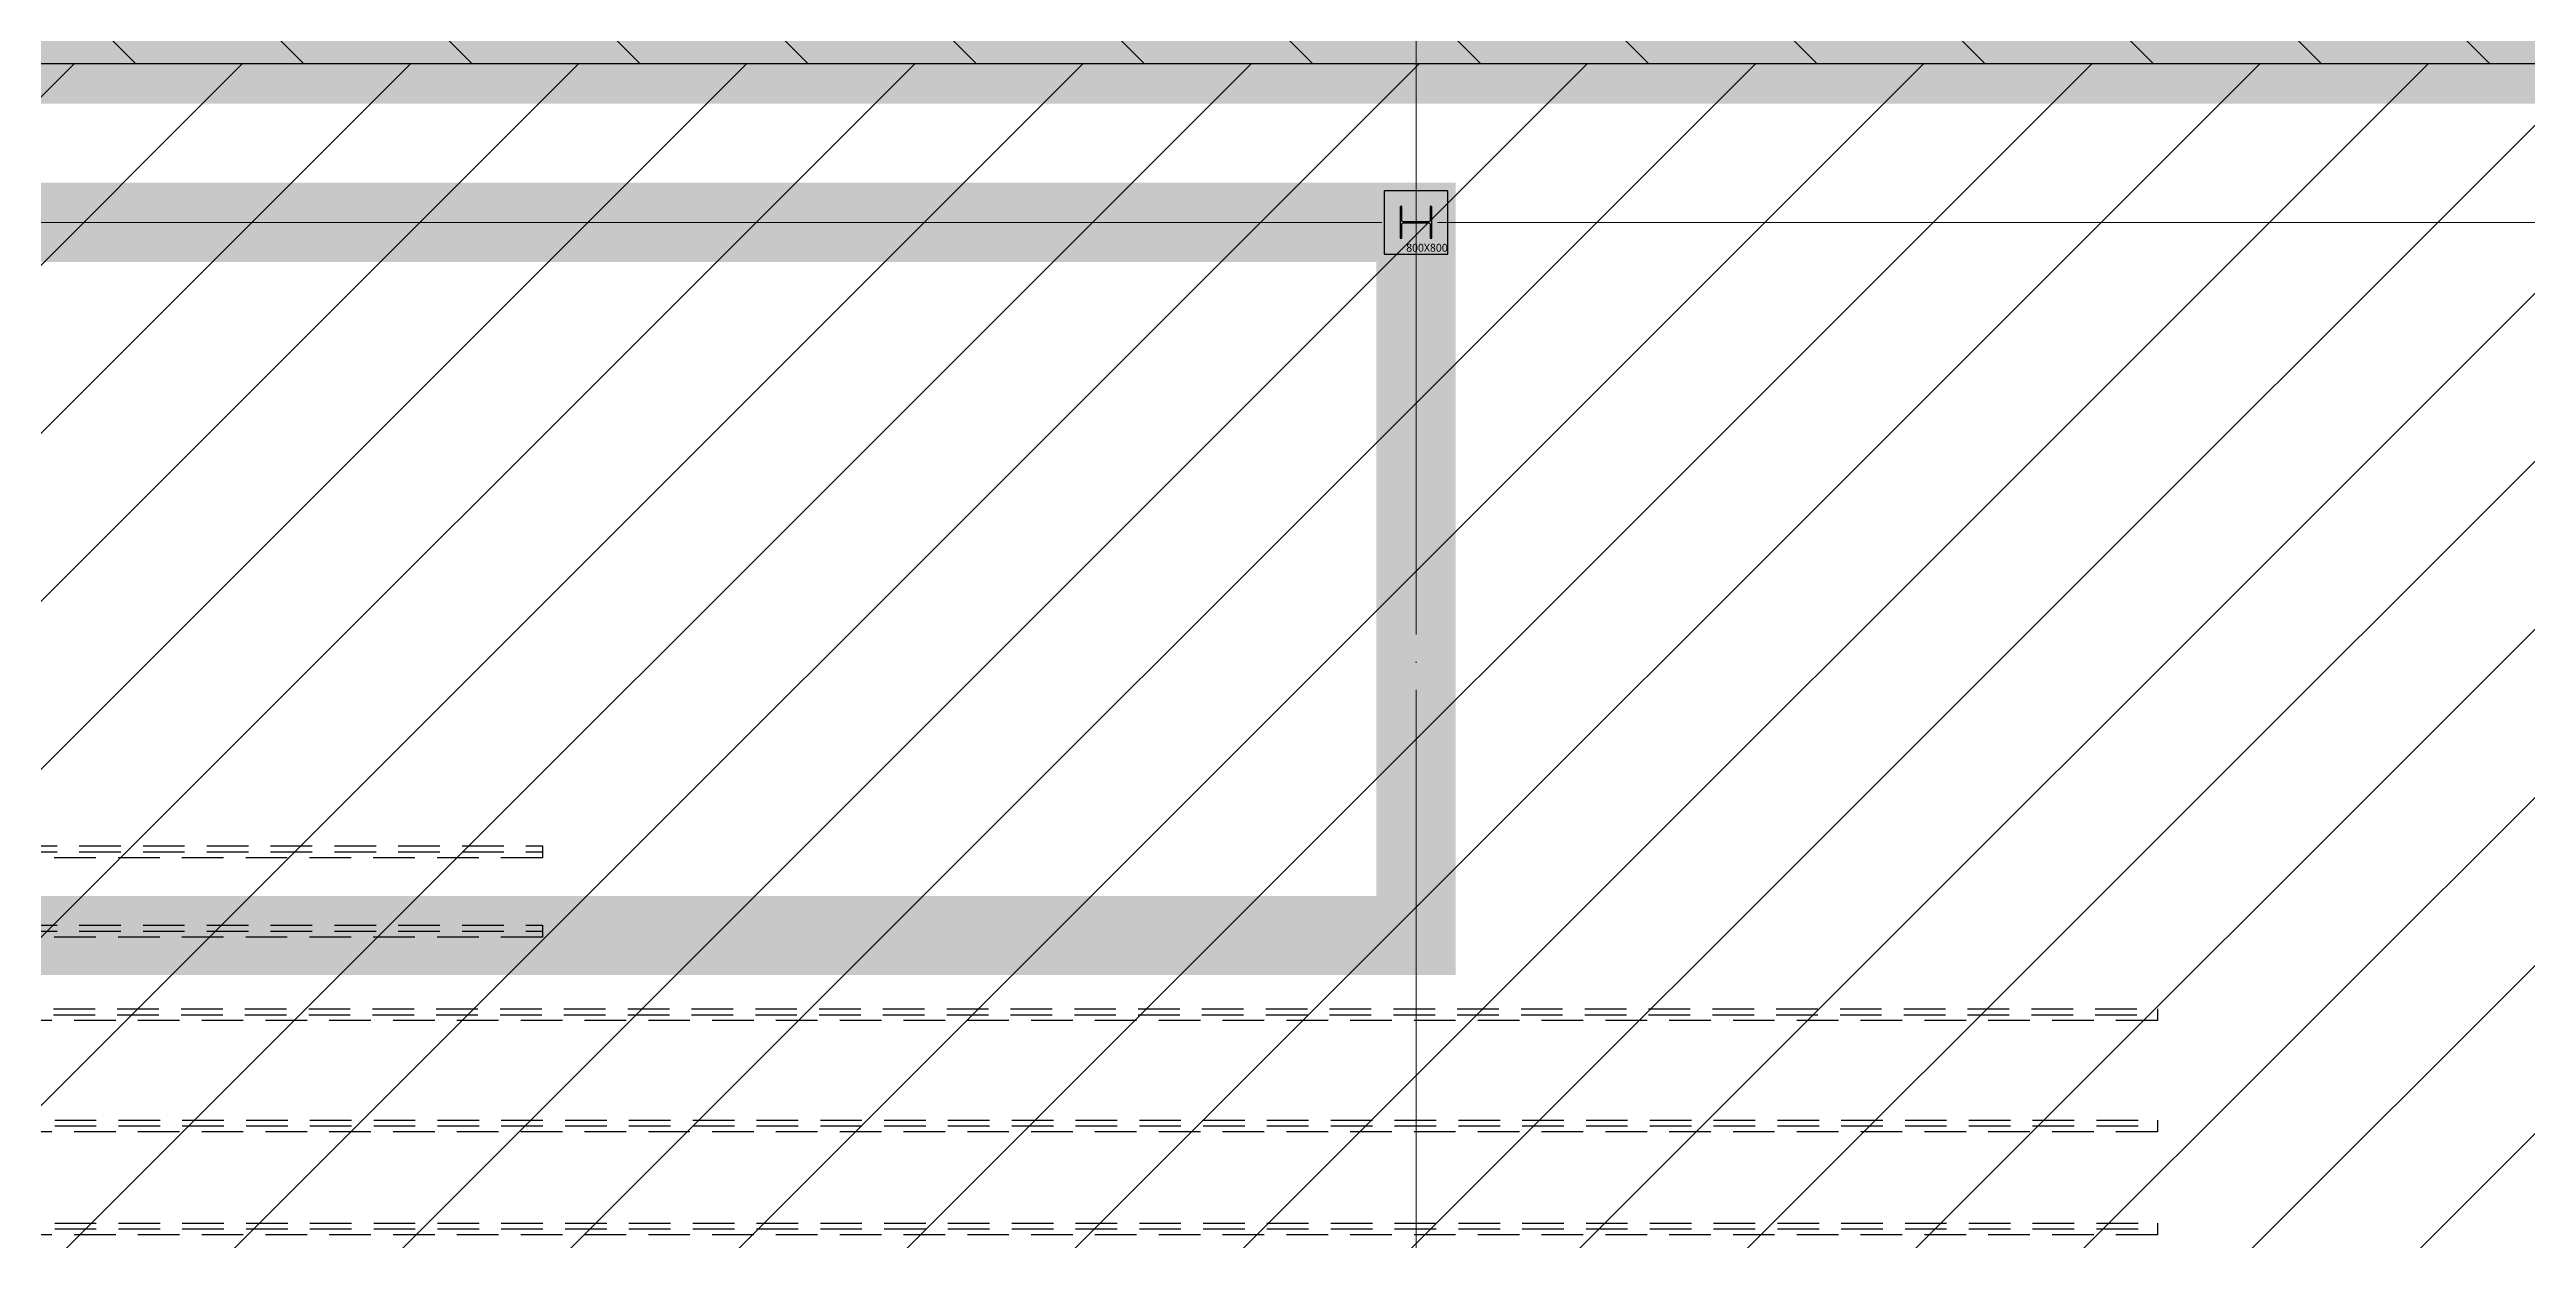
# Model space of a CAD drawing. Header units: millimetres. Extents: x -17369 to 294000, y -718917 to 220315.
# Drawn here: x 172190 to 203440, y -275087 to -260067 of the extents above; entities that cross this region are included whole.
import ezdxf
from ezdxf.enums import TextEntityAlignment as Align

# ---------------------------------------------------------------- set-up
doc = ezdxf.new("R2010")
doc.units = ezdxf.units.MM
doc.header["$LTSCALE"] = 350
for name, pattern in [('CEN', [62, 60, -1, 0, -1]), ('H1', [1, 0.5, -0.5]), ('H12', [3, 2, -1]), ('X-200-S-COL$0$CEN', [62, 60, -1, 0, -1]), ('X-200-S-COL$0$HID', [2.3, 1.5, -0.8])]:
    doc.linetypes.add(name, pattern=pattern)
doc.layers.get('Defpoints').update_dxf_attribs({"color": 181})
for name, color, linetype in [('0-THK200 RC SLAB영역', 51, 'H12'), ('0-THK300 RC SFRC SLAB영역', 2, 'H12'), ('0-THK400 RC SLAB영역', 4, 'H12'), ('0-하중영역-AGV', 1, 'H1'), ('PD', 6, 'Continuous'), ('X-200-S-COL$0$Cen', 1, 'X-200-S-COL$0$CEN'), ('X-200-S-COL$0$H-Col', 3, 'Continuous'), ('X-200-S-COL$0$H-매설빔(150x150)', 2, 'Continuous')]:
    doc.layers.add(name, color=color, linetype=linetype)
doc.styles.add('맑은고딕', font='malgun.ttf')

# ---------------------------------------------------------------- blocks, each defined once
blk = doc.blocks.new('X-200-S-COL$0$H-400x400x13x21')
at = {"color": 0}
blk.add_lwpolyline([(200, -200), (200, -179), (28.5, -179, -0.4142136), (6.5, -157), (6.5, 157, -0.4142136), (28.5, 179), (200, 179), (200, 200), (-200, 200), (-200, 179), (-28.5, 179, -0.4142136), (-6.5, 157), (-6.5, -157, -0.4142136), (-28.5, -179), (-200, -179), (-200, -200)], format="xyb", close=True, dxfattribs=at)
blk = doc.blocks.new('X-200-S-COL$0$1F COLUMN_231010')
at = {"layer": 'X-200-S-COL$0$H-Col', "color": 0, "rotation": 90}
blk.add_blockref('X-200-S-COL$0$H-400x400x13x21', (189430, 121543), dxfattribs=at)
blk = doc.blocks.new('X-200-S-COL$0$ZONE#3 BEAM')
at = {"layer": 'X-200-S-COL$0$H-매설빔(150x150)', "color": 0, "linetype": 'ByBlock', "lineweight": -2}
for p, q in [((-17670, 10055), (-11020, 10055)), ((-17670, 9055), (-11020, 9055)), ((-38120, 8000), (9355, 8000)), ((-44545, 6595), (9355, 6595)), ((-44545, 5295), (9355, 5295))]:
    blk.add_line(p, q, dxfattribs=at)
for points in [[(-11020, 10130), (-11020, 9980), (-17670, 9980), (-17670, 10130)], [(-11020, 9130), (-11020, 8980), (-17670, 8980), (-17670, 9130)], [(9355, 8075), (9355, 7925), (-38120, 7925), (-38120, 8075)], [(9355, 6670), (9355, 6520), (-44545, 6520), (-44545, 6670)], [(9355, 5370), (9355, 5220), (-44545, 5220), (-44545, 5370)]]:
    blk.add_lwpolyline(points, close=True, dxfattribs=at)

msp = doc.modelspace()

# ---------------------------------------------------------------- hatches: boundary and pattern name
at = {"layer": '0-THK200 RC SLAB영역'}
h = msp.add_hatch(color=256, dxfattribs=at)
h.dxf.hatch_style = 1
edge = h.paths.add_edge_path()
edge.add_line((207430, -334649.8), (207430, -298249.8))
edge.add_line((207430, -298249.8), (207430, -260249.8))
edge.add_line((207430, -260249.8), (207430, -255699.8))
edge.add_line((207430, -255699.8), (222500, -255699.8))
edge.add_line((222500, -255699.8), (222500, -329603.4))
edge.add_line((222500, -329603.4), (217244.1, -334749.8))
edge.add_line((217244.1, -334749.8), (208030, -334749.8))
h.paths.add_polyline_path([(135950, -344769.8), (135950, -298249.8), (141348.5, -298249.8), (141347.7, -334649.8), (208030, -334749.8), (208030, -344769.8)])
at = {"layer": '0-THK300 RC SFRC SLAB영역'}
h = msp.add_hatch(dxfattribs=at)
h.set_pattern_fill('_USER', color=256, scale=1500, angle=135, pattern_type=0)
h.set_pattern_definition([(135, (0, 0), (-1060.66, -1060.66), [])])
h.paths.add_polyline_path([(59750, -226069.8), (111150, -226069.8), (111150, -236274.8), (112250, -236274.8), (112250, -236074.8), (117200, -236074.8), (117200, -236274.8), (118300, -236274.8), (118300, -231889.8), (115490, -231889.8), (115490, -230494.8), (118300, -230494.8), (118300, -226069.8), (121120, -226069.8), (121120, -214619.8), (135680, -214619.8), (135680, -226349.8), (207430, -226349.8), (207430, -244449.8), (222230, -244449.8), (222230, -255699.8), (207430, -255699.8), (207430, -260249.8), (141350, -260249.8), (141350, -275939.8), (141435, -275939.8), (141435, -279709.8), (140835, -279709.8), (140835, -288239.8), (141045.3, -288239.8), (141348.7, -288543.2), (141348.5, -298249.8), (66850, -298249.8), (66850, -290949.8), (75300, -290949.8), (75300, -288049.8), (76900, -288049.8), (76900, -275049.8), (75300, -275049.8), (75300, -272449.8), (76900, -272449.8), (76900, -256449.8), (81680, -256449.8), (81680, -255849.8), (87250, -255849.8), (87250, -251049.8), (135150, -251049.8), (135150, -246149.8), (123704, -246149.8), (123500, -245945.8), (123500, -245149.8), (119400, -245149.8), (119400, -246149.8), (86872, -246149.8), (75350, -246149.8), (75350, -244299.8), (66850, -244299.8), (66850, -244649.8), (65650, -244649.8), (59750, -244649.8)])
h.paths.add_polyline_path([(118650, -272244.8), (118650, -291444.8), (126800, -291444.8), (126800, -290844.8), (132650, -290844.8), (132650, -286544.8), (130950, -286544.8), (130950, -278344.8), (132650, -278344.8), (132650, -272844.8), (126800, -272844.8), (126800, -272244.8)], flags=16)
h.paths.add_polyline_path([(101600, -227254.8), (101600, -235954.8), (107300, -235954.8), (107300, -227254.8)], flags=16)
at = {"layer": '0-THK400 RC SLAB영역', "linetype": 'Continuous'}
h = msp.add_hatch(dxfattribs=at)
h.set_pattern_fill('_USER', color=4, scale=1500, angle=45, pattern_type=0)
h.set_pattern_definition([(45, (0, 0), (-1060.66, 1060.66), [])])
h.paths.add_polyline_path([(141350, -260249.8), (141350, -275939.8), (151090, -275939.8), (151090, -278239.8), (152690, -278239.8), (152690, -288239.8), (151090, -288239.8), (151090, -290739.8), (142435, -290739.8), (142435, -288239.8), (141348.7, -288239.8), (141348.5, -298249.8), (207430, -298249.8), (207430, -260249.8)])
h.paths.add_polyline_path([(192310, -290944.8), (200910, -290944.8), (200910, -287654.8), (202510, -287654.8), (202510, -280064.8), (200910, -280064.8), (200910, -275744.8), (192310, -275744.8), (192310, -279054.8), (190710, -279054.8), (190710, -287654.8), (192310, -287654.8)], flags=16)

# ---------------------------------------------------------------- linework, layer by layer
at = {"layer": '0-THK300 RC SFRC SLAB영역'}
msp.add_lwpolyline([(135680, -226349.8), (207430, -226349.8), (207430, -244449.8), (222230, -244449.8), (222230, -255699.8), (207430, -255699.8), (207430, -260249.8), (141350, -260249.8), (141350, -275939.8), (141435, -275939.8), (141435, -279709.8), (140835, -279709.8), (140835, -288239.8), (141045.3, -288239.8), (141348.7, -288543.2), (141348.5, -298249.8), (66850, -298249.8)], dxfattribs=at)
at = {"layer": '0-THK300 RC SFRC SLAB영역', "linetype": 'ByBlock'}
msp.add_lwpolyline([(207430, -260249.8), (141350, -260249.8)], dxfattribs=at)
at = {"layer": '0-THK400 RC SLAB영역', "linetype": 'ByBlock', "const_width": 1000}
msp.add_lwpolyline([(141350, -260249.8), (141350, -275939.8), (151090, -275939.8), (151090, -278239.8), (152690, -278239.8), (152690, -288239.8), (151090, -288239.8), (151090, -290739.8), (142435, -290739.8), (142435, -288239.8), (141348.7, -288239.8), (141348.5, -298249.8), (207430, -298249.8), (207430, -260249.8)], close=True, dxfattribs=at)
at = {"layer": '0-하중영역-AGV', "linetype": 'CEN', "const_width": 1000}
msp.add_lwpolyline([(135350, -228404.8), (141350, -228404.8), (141350, -262249.8), (189430, -262249.8), (189430, -271249.8), (135150, -271249.8)], dxfattribs=at)
at = {"layer": 'PD'}
msp.add_lwpolyline([(189030, -262649.8), (189830, -262649.8), (189830, -261849.8), (189030, -261849.8)], close=True, dxfattribs=at)
at = {"layer": 'X-200-S-COL$0$Cen', "lineweight": 0}
for p, q in [((189430, -203049.8), (189430, -349399.8)), ((232400, -262249.8), (36500, -262249.8))]:
    msp.add_line(p, q, dxfattribs=at)

# ---------------------------------------------------------------- block references
at = {"layer": 'X-200-S-COL$0$H-Col'}
msp.add_blockref('X-200-S-COL$0$1F COLUMN_231010', (0, -383792.4), dxfattribs=at)
at = {"layer": 'X-200-S-COL$0$H-매설빔(150x150)', "color": 2, "linetype": 'X-200-S-COL$0$HID'}
msp.add_blockref('X-200-S-COL$0$ZONE#3 BEAM', (189430, -280249.8), dxfattribs=at)

# ---------------------------------------------------------------- texts
at = {"layer": 'Defpoints', "style": '맑은고딕'}
msp.add_text('800X800', height=100, dxfattribs=at).set_placement((189830, -262649.8), align=Align.BOTTOM_RIGHT)

doc.saveas('drawing.dxf')
